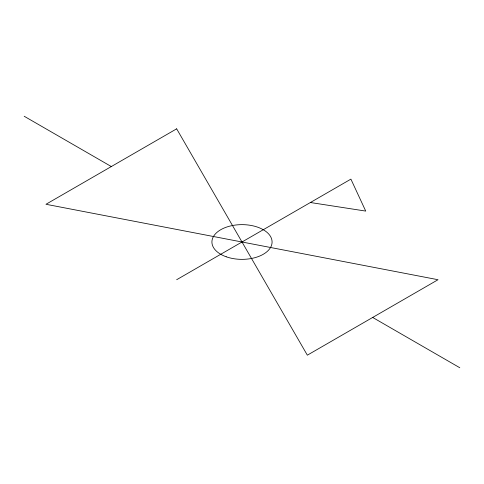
<?xml version="1.0" encoding="UTF-8"?>
<svg xmlns="http://www.w3.org/2000/svg" width="484" height="484" viewBox="0 0 484 484"><rect width="100%" height="100%" fill="white"/><g stroke="black" fill="none" stroke-linecap="round" stroke-linejoin="round"><path stroke-width="0.73" d="M176.66 279.722L350.9 179.128L365.729 211.084L310.383 202.518M24.2 116.257L111.32 166.55M372.68 317.45L459.8 367.743M176.66 128.829L45.98 204.278L438.02 279.722L307.34 355.171L176.66 128.829M226.197 256.774A30.081 17.363 0 0 0 272.068 242.514A30.081 17.363 0 0 0 227.734 226.712A30.081 17.363 0 0 0 226.197 256.774"/></g></svg>
